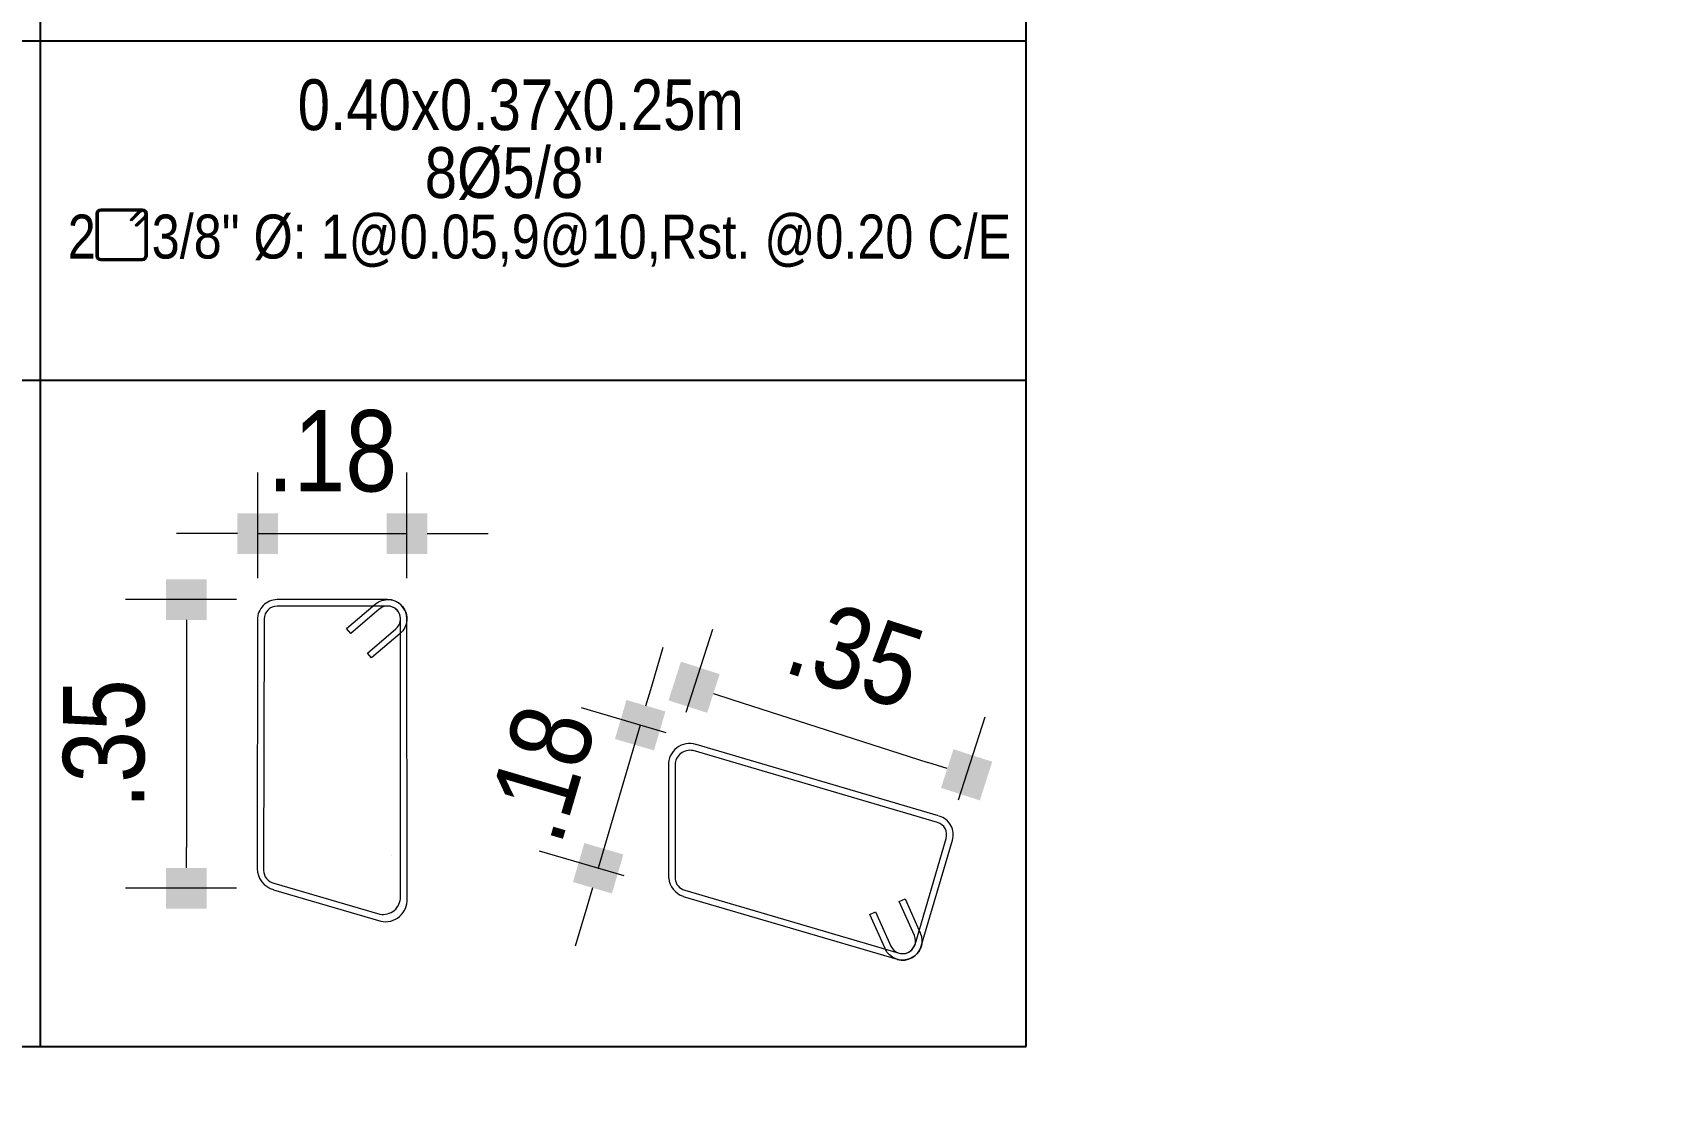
# Model space of a CAD drawing. Header units: millimetres. Extents: x -3570 to 5754, y -12788176 to 1214.
# Drawn here: x 3380.129 to 3384.165, y 1132.455 to 1135.063 of the extents above; entities that cross this region are included whole.
import ezdxf
from ezdxf import colors
from ezdxf.entities.mleader import LeaderData, LeaderLine
from ezdxf.math import Vec2, Vec3

# ---------------------------------------------------------------- set-up
doc = ezdxf.new("R2010")
doc.units = ezdxf.units.MM
for name, color, linetype in [('.D1 Texto', 7, 'Continuous'), ('.N1 Cuadros', 253, 'Continuous'), ('.N1 Junta', 6, 'Continuous')]:
    doc.layers.add(name, color=color, linetype=linetype)
doc.layers.add('AC Ø 3 -4', color=3, linetype='Continuous', lineweight=20)
doc.styles.add('Anot 1.5mm', font='ARIALN.TTF', dxfattribs={"height": 0.0015})
doc.styles.add('Anot 2mm', font='ARIALN.TTF', dxfattribs={"height": 0.002})
doc.styles.add('arial narrow', font='ARIALN.TTF')
doc.dimstyles.new('ROMAN50', dxfattribs={"dimtxt": 0.1, "dimasz": 0.05, "dimexe": 0.075, "dimexo": 0.05, "dimgap": 0.05, "dimtad": 2, "dimzin": 4, "dimdsep": 46, "dimtxsty": 'arial narrow', "dimblk": 'BOXFILLED', "dimcen": 0.07, "dimclrd": 142, "dimclre": 142, "dimclrt": 2, "dimaunit": 1, "dimadec": 0, "dimazin": 0, "dimtfac": 1, "dimtix": 1, "dimtmove": 0, "dimatfit": 3, "dimldrblk": 'BOXFILLED', "dimfxl": 0.2, "dimfxlon": 1, "dimtolj": 1, "dimtzin": 0, "dimlwd": 9, "dimlwe": 9, "dimarcsym": 0})

# ---------------------------------------------------------------- blocks, each defined once
blk = doc.blocks.new('_BoxFilled')
at = {"color": 0, "linetype": 'ByBlock', "lineweight": -2}
blk.add_line((-0.5, 0), (-1, 0), dxfattribs=at)
at = {"color": 0, "linetype": 'ByBlock'}
blk.add_solid([(-0.5, 0.5), (0.5, 0.5), (-0.5, -0.5), (0.5, -0.5)], dxfattribs=at)
blk = doc.blocks.new('*D1135')
at = {"color": 142, "lineweight": 9, "transparency": 16777216}
for p, q in [((3299.6711, 1128.1847), (3299.6711, 1128.3147)), ((3299.8545, 1128.1847), (3299.8545, 1128.3147)), ((3299.6211, 1128.2397), (3299.5711, 1128.2397)), ((3299.6711, 1128.2397), (3299.8545, 1128.2397)), ((3299.9045, 1128.2397), (3299.9545, 1128.2397))]:
    blk.add_line(p, q, dxfattribs=at)
at = {"layer": 'Defpoints', "color": 0, "lineweight": -2, "transparency": 16777216}
for p in [(3299.8545, 1128.2397), (3299.6711, 1128.1347), (3299.8545, 1128.1347)]:
    blk.add_point(p, dxfattribs=at)
at = {"color": 142, "lineweight": 9, "transparency": 16777216, "xscale": 0.05, "yscale": 0.05, "zscale": 0.05}
blk.add_blockref('_BoxFilled', (3299.6711, 1128.2397), dxfattribs=at)
at = {"color": 142, "lineweight": 9, "transparency": 16777216, "xscale": 0.05, "yscale": 0.05, "zscale": 0.05, "rotation": 180}
blk.add_blockref('_BoxFilled', (3299.8545, 1128.2397), dxfattribs=at)
at = {"color": 2, "lineweight": 0, "transparency": 16777216, "insert": (3299.7628, 1128.3408), "char_height": 0.1, "attachment_point": 5, "style": 'arial narrow'}
blk.add_mtext('\\A1;.18', dxfattribs=at)
blk = doc.blocks.new('*D1136')
at = {"color": 142, "lineweight": 9, "transparency": 16777216}
for p, q in [((3299.6449, 1128.1584), (3299.5084, 1128.1584)), ((3299.5834, 1128.1084), (3299.5834, 1127.8536)), ((3299.6449, 1127.8036), (3299.5084, 1127.8036))]:
    blk.add_line(p, q, dxfattribs=at)
at = {"layer": 'Defpoints', "color": 0, "lineweight": -2, "transparency": 16777216}
for p in [(3299.6949, 1128.1584), (3299.5834, 1127.8036), (3299.6949, 1127.8036)]:
    blk.add_point(p, dxfattribs=at)
at = {"color": 142, "lineweight": 9, "transparency": 16777216, "xscale": 0.05, "yscale": 0.05, "zscale": 0.05}
for p, rotation in [((3299.5834, 1128.1584), 90), ((3299.5834, 1127.8036), 270)]:
    blk.add_blockref('_BoxFilled', p, dxfattribs=dict(at, rotation=rotation))
at = {"color": 2, "lineweight": 0, "transparency": 16777216, "insert": (3299.4823, 1127.981), "char_height": 0.1, "attachment_point": 5, "rotation": 90, "style": 'arial narrow'}
blk.add_mtext('\\A1;.35', dxfattribs=at)
blk = doc.blocks.new('*D1137')
at = {"color": 142, "lineweight": 9, "transparency": 16777216}
for p, q in [((3300.1554, 1128.052), (3300.1695, 1128.0999)), ((3300.1731, 1127.9946), (3300.0693, 1128.0252)), ((3300.1413, 1128.004), (3300.0896, 1127.8281)), ((3300.1214, 1127.8188), (3300.0176, 1127.8493)), ((3300.0755, 1127.7802), (3300.0614, 1127.7322))]:
    blk.add_line(p, q, dxfattribs=at)
at = {"layer": 'Defpoints', "color": 0, "lineweight": -2, "transparency": 16777216}
for p in [(3300.2211, 1127.9805), (3300.0896, 1127.8281), (3300.1694, 1127.8047)]:
    blk.add_point(p, dxfattribs=at)
at = {"color": 142, "lineweight": 9, "transparency": 16777216, "xscale": 0.05, "yscale": 0.05, "zscale": 0.05}
for p, rotation in [((3300.1413, 1128.004), 253.6141752174894), ((3300.0896, 1127.8281), 73.61417521748943)]:
    blk.add_blockref('_BoxFilled', p, dxfattribs=dict(at, rotation=rotation))
at = {"color": 2, "lineweight": 0, "transparency": 16777216, "insert": (3300.0185, 1127.9446), "char_height": 0.1, "attachment_point": 5, "rotation": 73.6142, "style": 'arial narrow'}
blk.add_mtext('\\A1;.18', dxfattribs=at)
blk = doc.blocks.new('*D1138')
at = {"color": 142, "lineweight": 9, "transparency": 16777216}
for p, q in [((3300.1976, 1128.02), (3300.2304, 1128.1221)), ((3300.2551, 1128.0354), (3300.4951, 1127.9583)), ((3300.5328, 1127.9124), (3300.5656, 1128.0144))]:
    blk.add_line(p, q, dxfattribs=at)
at = {"layer": 'Defpoints', "color": 0, "lineweight": -2, "transparency": 16777216}
for p in [(3300.1823, 1127.9724), (3300.5427, 1127.943), (3300.5175, 1127.8648)]:
    blk.add_point(p, dxfattribs=at)
at = {"color": 142, "lineweight": 9, "transparency": 16777216, "xscale": 0.05, "yscale": 0.05, "zscale": 0.05}
for p, rotation in [((3300.2075, 1128.0507), 162.1915989751027), ((3300.5427, 1127.943), 342.1915989751026)]:
    blk.add_blockref('_BoxFilled', p, dxfattribs=dict(at, rotation=rotation))
at = {"color": 2, "lineweight": 0, "transparency": 16777216, "insert": (3300.406, 1128.0931), "char_height": 0.1, "attachment_point": 5, "rotation": 342.1916, "style": 'arial narrow'}
blk.add_mtext('\\A1;.35', dxfattribs=at)
blk = doc.blocks.new('SS')
at = {"layer": 'AC Ø 3 -4'}
for p, q in [((3303.7089, 1129.4697, 20302.5345), (3303.5731, 1129.4697, 20302.5345)), ((3303.7089, 1129.4618, 20302.5345), (3303.5731, 1129.4618, 20302.5345)), ((3303.549, 1129.4449, 20302.5345), (3303.5486, 1129.139)), ((3303.5573, 1129.4459, 20302.5345), (3303.5563, 1129.1367, 20302.5345)), ((3303.7249, 1129.1042, 20302.5345), (3303.7248, 1129.446, 20302.5345)), ((3303.7328, 1129.1018, 20302.5345), (3303.7327, 1129.446, 20302.5345)), ((3303.5687, 1129.1129, 20302.5345), (3303.7005, 1129.0742, 20302.5345)), ((3303.5691, 1129.1211, 20302.5345), (3303.6993, 1129.0828, 20302.5345))]:
    blk.add_line(p, q, dxfattribs=at)
at = {"layer": 'AC Ø 3 -4', "elevation": 20302.5345}
blk.add_lwpolyline([(3303.6842, 1129.404), (3303.7192, 1129.4339, 1), (3303.6987, 1129.458), (3303.6636, 1129.4281), (3303.6585, 1129.4341), (3303.6936, 1129.464, -1), (3303.7244, 1129.4279), (3303.6893, 1129.398)], format="xyb", close=True, dxfattribs=at)
at = {"layer": 'AC Ø 3 -4'}
for centre, radius, start, end in [((3303.5734, 1129.4453, 20302.5345), 0.0244, 90.6457, 180.9563), ((3303.5731, 1129.4459, 20302.5345), 0.0158, 90.0279, 180.0279), ((3303.7089, 1129.446, 20302.5345), 0.0238, 0.0279, 90.0279), ((3303.7089, 1129.446, 20302.5345), 0.0158, 0.0279, 90.0279), ((3303.7092, 1129.1757, 20302.5345), 0.0158, 5.6199, 5.6201), ((3303.7091, 1129.1707, 20302.5345), 0.0158, 286.3683253211448, 286.3683272259537), ((3303.5756, 1129.139), 0.0269, 179.9805, 255.181), ((3303.5727, 1129.137, 20302.5345), 0.0164, 181.1061, 257.4801), ((3303.7032, 1129.1042, 20302.5345), 0.0217, 259.5549, 359.9498), ((3303.7062, 1129.1003, 20302.5345), 0.0267, 257.7942, 3.1514)]:
    blk.add_arc(centre, radius, start, end, dxfattribs=at)
blk = doc.blocks.new('dd')
at = {"layer": 'AC Ø 3 -4'}
for p, q in [((3303.9188, 1129.236), (3303.6385, 1129.3758)), ((3303.9216, 1129.2439), (3303.6434, 1129.3826)), ((3303.6057, 1129.3631), (3303.5814, 1129.2268)), ((3303.6136, 1129.3624), (3303.5891, 1129.2246)), ((3303.5984, 1129.2086), (3303.8441, 1129.0861)), ((3303.8653, 1129.0932), (3303.9259, 1129.2148)), ((3303.8724, 1129.0897), (3303.933, 1129.2113)), ((3303.595, 1129.2015), (3303.8405, 1129.0791))]:
    blk.add_line(p, q, dxfattribs=at)
blk.add_lwpolyline([(3303.8247, 1129.1412), (3303.8358, 1129.0965, 1), (3303.8665, 1129.1041), (3303.8554, 1129.1488), (3303.8631, 1129.1507), (3303.8742, 1129.106, -1), (3303.8281, 1129.0946), (3303.817, 1129.1393)], format="xyb", close=True, dxfattribs=at)
for centre, radius, start, end in [((3303.6313, 1129.3597), 0.0259, 62.2767, 172.4632), ((3303.6316, 1129.3587), 0.0184, 67.9519, 168.4225), ((3303.9118, 1129.2219), 0.0158, 333.5002, 63.5002), ((3303.9118, 1129.2219), 0.0238, 333.5002, 63.5002), ((3303.6086, 1129.2251), 0.0272, 176.4266, 240.1839), ((3303.6048, 1129.2231), 0.0158, 174.649, 246.1053), ((3303.6048, 1129.2231), 0.0158, 169.8406013096729, 169.8406032144637), ((3303.8511, 1129.1003), 0.0238, 243.5002, 333.5002), ((3303.8511, 1129.1003), 0.0158, 243.5002, 333.5002)]:
    blk.add_arc(centre, radius, start, end, dxfattribs=at)
blk = doc.blocks.new('ERTYU')
at = {"layer": '.N1 Junta'}
ml = blk.add_multileader_mtext('Standard', dxfattribs=at)
ml.set_content("Junta elástica e =1/2''", color=7, style='Anot 1.5mm')
ml.set_leader_properties(color=1)
ml.build(insert=Vec2(0, 0))
ml.multileader.update_dxf_attribs({"text_left_attachment_type": 6, "text_right_attachment_type": 6, "dogleg_length": 0.005, "arrow_head_size": 0.05, "scale": 50})
ctx = ml.context
ctx.base_point, ctx.scale, ctx.char_height, ctx.arrow_head_size, ctx.landing_gap_size, ctx.plane_origin = Vec3(2930.7833, 1727.0437, 6905.0562), 50, 0.075, 0.05, 0.1, Vec3(2931.8125, 1727.0663, 6905.0562)
ctx.left_attachment, ctx.right_attachment = 6, 6
notes = []
notes.append((ctx, [(1, (1, 1, 0), (2930.7636, 1727.0437, 6905.0562), (1, 0), 0.0197, [(1, [(2930.6143, 1726.4303, 6905.0562), (2930.4707, 1726.4278, 6905.0562)], 0, [])])]))
ctx.mtext.insert, ctx.mtext.width, ctx.mtext.flow_direction = Vec3(2930.8833, 1727.1337, 6905.0562), 0.834918, 5
for ctx, leaders in notes:
    for number, flags, end, landing, length, lines in leaders:
        leader = LeaderData()
        leader.index, (leader.has_last_leader_line, leader.has_dogleg_vector, leader.attachment_direction) = number, flags
        leader.last_leader_point, leader.dogleg_vector, leader.dogleg_length = Vec3(end), Vec3(landing), length
        for number, points, colour, breaks in lines:
            line = LeaderLine()
            line.index, line.vertices, line.color, line.breaks = number, Vec3.list(points), colors.encode_raw_color(colour), breaks
            leader.lines.append(line)
        ctx.leaders.append(leader)
blk = doc.blocks.new('CUADRO COLUMNAS')
at = {"layer": '.N1 Cuadros', "linetype": 'Continuous'}
for p, q in [((3300.616, 1127.6087, 6492.4221), (3300.616, 1130.6753, 6492.4221)), ((3299.4039, 1127.6087, 6492.4221), (3299.4039, 1130.2772, 6492.4221)), ((3295.4935, 1128.8456, 20302.5345), (3300.616, 1128.8456, 20302.5345))]:
    blk.add_line(p, q, dxfattribs=at)
at = {"layer": '.N1 Cuadros'}
for p, q in [((3295.4935, 1128.4284, 20302.5345), (3300.616, 1128.4284, 20302.5345)), ((3295.4935, 1127.6087, 20302.5345), (3300.616, 1127.6087, 20302.5345))]:
    blk.add_line(p, q, dxfattribs=at)
at = {"color": 3}
for p, q in [((3299.4725, 1128.6327, 4053.3586), (3299.4725, 1128.5814, 4053.3586)), ((3299.4743, 1128.6327, 4053.3586), (3299.4743, 1128.5814, 4053.3586)), ((3299.5293, 1128.6383, 4053.3586), (3299.478, 1128.6383, 4053.3586)), ((3299.5293, 1128.6364, 4053.3586), (3299.478, 1128.6364, 4053.3586)), ((3299.5144, 1128.6256, 4053.3586), (3299.5254, 1128.6367, 4053.3586)), ((3299.5157, 1128.6243, 4053.3586), (3299.5144, 1128.6256, 4053.3586)), ((3299.5267, 1128.6354, 4053.3586), (3299.5157, 1128.6243, 4053.3586)), ((3299.5209, 1128.6191, 4053.3586), (3299.532, 1128.6301, 4053.3586)), ((3299.5333, 1128.6288, 4053.3586), (3299.5222, 1128.6178, 4053.3586)), ((3299.533, 1128.5814, 4053.3586), (3299.533, 1128.6327, 4053.3586)), ((3299.5349, 1128.5814, 4053.3586), (3299.5349, 1128.6327, 4053.3586)), ((3299.5222, 1128.6178, 4053.3586), (3299.5209, 1128.6191, 4053.3586)), ((3299.478, 1128.5777, 4053.3586), (3299.5293, 1128.5777, 4053.3586)), ((3299.478, 1128.5759, 4053.3586), (3299.5293, 1128.5759, 4053.3586))]:
    blk.add_line(p, q, dxfattribs=at)
for centre, radius, start, end in [((3299.478, 1128.6327, 4053.3586), 0.00556, 90, 180), ((3299.478, 1128.6327, 4053.3586), 0.00371, 90, 180), ((3299.5293, 1128.6327, 4053.3586), 0.00556, 315, 135), ((3299.5293, 1128.6327, 4053.3586), 0.00371, 315, 135), ((3299.5293, 1128.6327, 4053.3586), 0.00556, 0, 90), ((3299.5293, 1128.6327, 4053.3586), 0.00371, 0, 90), ((3299.478, 1128.5814, 4053.3586), 0.00556, 180, 270), ((3299.478, 1128.5814, 4053.3586), 0.00371, 180, 270), ((3299.5293, 1128.5814, 4053.3586), 0.00371, 270, 360), ((3299.5293, 1128.5814, 4053.3586), 0.00556, 270, 360)]:
    blk.add_arc(centre, radius, start, end, dxfattribs=at)
at = {"color": 1, "lineweight": 25}
blk.add_blockref('SS', (-3.8782, -1.3112), dxfattribs=at)
at = {"color": 1, "lineweight": 25, "rotation": 10.11398466340943}
blk.add_blockref('dd', (246.2315, -563.995, 20302.5345), dxfattribs=at)
at = {"layer": '.D1 Texto', "lineweight": 20, "style": 'Anot 2mm'}
for s, height, p in [('0.40x0.37x0.25m', 0.062432, (3299.7201, 1128.7358, 4053.3586)), ('8Ø5/8" ', 0.06243, (3299.8763, 1128.6524, 4053.3586)), ('2    3/8" Ø: 1@0.05,9@10,Rst. @0.20 C/E', 0.054032, (3299.4374, 1128.5779, 12675.3085))]:
    blk.add_text(s, height=height, dxfattribs=at).set_placement(p)
at = {"color": 6, "lineweight": 0}
dim = blk.add_linear_dim(base=(3299.8545, 1128.2397, 20302.5345), p1=(3299.6711, 1128.1347, 20302.5345), p2=(3299.8545, 1128.1347, 20302.5345), dimstyle='ROMAN50', dxfattribs=at)
dim.commit()
dim.dimension.update_dxf_attribs({"geometry": '*D1135', "text_midpoint": (3299.7628, 1128.3408, 20302.5345)})
dim = blk.add_linear_dim(base=(3299.5834, 1127.8036, 20302.5345), p1=(3299.6949, 1128.1584, 20302.5345), p2=(3299.6949, 1127.8036, 20302.5345), angle=90, dimstyle='ROMAN50', dxfattribs=at)
dim.commit()
dim.dimension.update_dxf_attribs({"geometry": '*D1136', "text_midpoint": (3299.4823, 1127.981, 20302.5345)})
for p1, p2, distance, picture, middle in [((3300.1823, 1127.9724, 20302.5345), (3300.5175, 1127.8648, 20302.5345), 0.0822, '*D1138', (3300.406, 1128.0931, 20302.5345)), ((3300.2211, 1127.9805, 20302.5345), (3300.1694, 1127.8047, 20302.5345), -0.0832, '*D1137', (3300.0185, 1127.9446, 20302.5345))]:
    dim = blk.add_aligned_dim(p1=p1, p2=p2, distance=distance, dimstyle='ROMAN50', dxfattribs=at)
    dim.commit()
    dim.dimension.update_dxf_attribs({"geometry": picture, "text_midpoint": middle})

msp = doc.modelspace()

# ---------------------------------------------------------------- block references
at = {"color": 1, "lineweight": 25, "xscale": 2, "yscale": 2, "zscale": 2}
msp.add_blockref('CUADRO COLUMNAS', (-3218.6598, -1122.648, 49238.1418), dxfattribs=at)
at = {"lineweight": 15, "xscale": 2, "yscale": 2, "zscale": 2}
msp.add_blockref('ERTYU', (-2508.9064, -2320.0004, 27620.2248), dxfattribs=at)

doc.saveas('drawing.dxf')
